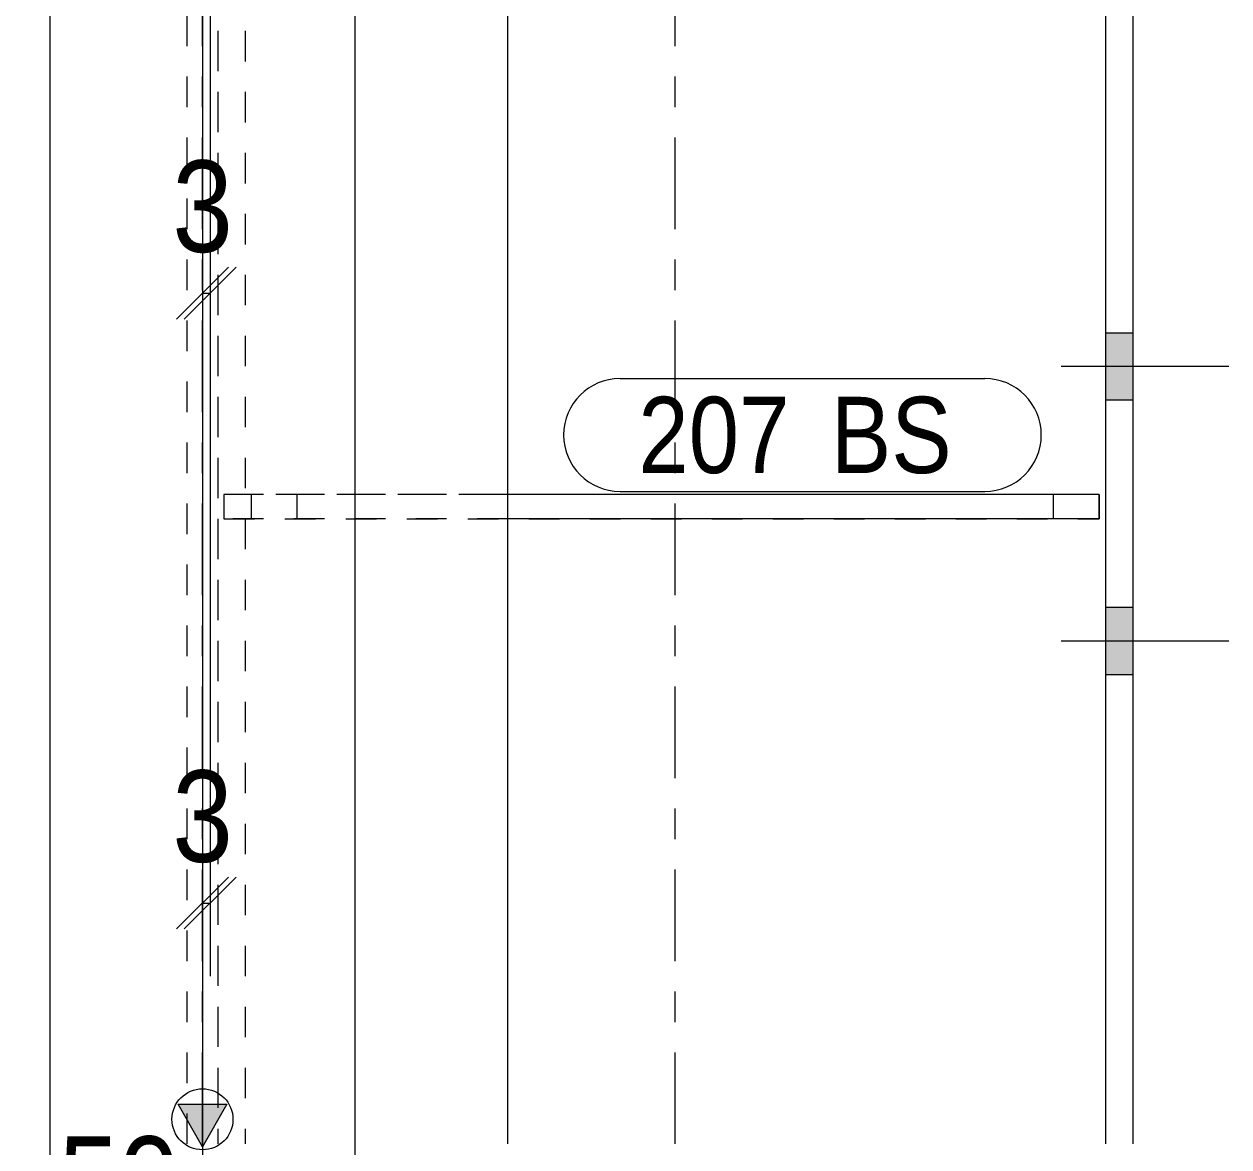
# Model space of a CAD drawing. Header units: millimetres. Extents: x 2 to 579, y 1 to 825.
# Drawn here: x 72.46 to 111.95, y 150.18 to 187 of the extents above; entities that cross this region are included whole.
import ezdxf

# ---------------------------------------------------------------- set-up
doc = ezdxf.new("R2010")
doc.units = ezdxf.units.MM
for name, pattern in [('XKITLINE00', [0]), ('XKITLINE01', [4, 1, -1, 1, -1]), ('XKITLINE03', [6, 3, -1, 1, -1])]:
    doc.linetypes.add(name, pattern=pattern)
for name, color, linetype, lineweight in [('Bolt', 3, 'Continuous', 0), ('Dimensions', 7, 'Continuous', 0), ('Part', 2, 'Continuous', 0), ('PartMark', 7, 'Continuous', 0)]:
    doc.layers.add(name, color=color, linetype=linetype, lineweight=lineweight)
doc.styles.add('ARIAL', font='ARIAL.TTF')

# ---------------------------------------------------------------- blocks, each defined once
blk = doc.blocks.new('*A60')
at = {"layer": 'Bolt'}
for points in [[(108.804, 203.675), (107.904, 203.675), (107.904, 205.875), (108.804, 205.875)], [(108.804, 203.675), (107.904, 203.675), (107.904, 205.875), (108.804, 205.875)], [(108.804, 194.675), (107.904, 194.675), (107.904, 196.875), (108.804, 196.875)], [(108.804, 194.675), (107.904, 194.675), (107.904, 196.875), (108.804, 196.875)], [(108.804, 174.675), (107.904, 174.675), (107.904, 176.875), (108.804, 176.875)], [(108.804, 174.675), (107.904, 174.675), (107.904, 176.875), (108.804, 176.875)], [(108.804, 165.675), (107.904, 165.675), (107.904, 167.875), (108.804, 167.875)], [(108.804, 165.675), (107.904, 165.675), (107.904, 167.875), (108.804, 167.875)]]:
    blk.add_hatch(color=3, dxfattribs=at).paths.add_polyline_path(points, flags=17)
at = {"layer": 'Bolt', "color": 3, "linetype": 'XKITLINE00', "lineweight": 0}
for p, q in [((107.904, 205.875), (108.804, 205.875)), ((107.904, 205.875), (108.804, 205.875)), ((106.454, 204.775), (111.954, 204.775)), ((106.454, 204.775), (111.954, 204.775)), ((107.904, 203.675), (108.804, 203.675)), ((107.904, 203.675), (108.804, 203.675)), ((107.904, 196.875), (108.804, 196.875)), ((107.904, 196.875), (108.804, 196.875)), ((106.454, 195.775), (111.954, 195.775)), ((106.454, 195.775), (111.954, 195.775)), ((107.904, 194.675), (108.804, 194.675)), ((107.904, 194.675), (108.804, 194.675)), ((107.904, 176.875), (108.804, 176.875)), ((107.904, 176.875), (108.804, 176.875)), ((106.454, 175.775), (111.954, 175.775)), ((106.454, 175.775), (111.954, 175.775)), ((107.904, 174.675), (108.804, 174.675)), ((107.904, 174.675), (108.804, 174.675)), ((107.904, 167.875), (108.804, 167.875)), ((107.904, 167.875), (108.804, 167.875)), ((106.454, 166.775), (111.954, 166.775)), ((106.454, 166.775), (111.954, 166.775)), ((107.904, 165.675), (108.804, 165.675)), ((107.904, 165.675), (108.804, 165.675))]:
    blk.add_line(p, q, dxfattribs=at)
blk = doc.blocks.new('*A62')
at = {"layer": 'Part'}
blk.add_hatch(color=2, dxfattribs=at).paths.add_polyline_path([(77.504, 151.584), (79.104, 151.584), (78.304, 150.184)], flags=17)
at = {"layer": 'Part', "color": 2, "linetype": 'XKITLINE00', "lineweight": 0}
for p, q in [((88.304, 667.574), (88.304, 150.275)), ((78.304, 150.184), (77.504, 151.584)), ((77.504, 151.584), (79.104, 151.584)), ((79.104, 151.584), (78.304, 150.184))]:
    blk.add_line(p, q, dxfattribs=at)
at = {"layer": 'Part', "color": 7, "linetype": 'XKITLINE01', "lineweight": 0}
for p, q in [((77.804, 150.275), (77.804, 666.456)), ((78.804, 666.456), (78.804, 150.275))]:
    blk.add_line(p, q, dxfattribs=at)
at = {"layer": 'Part', "color": 7, "linetype": 'XKITLINE03', "lineweight": 0}
blk.add_line((78.304, 150.275), (78.304, 660.1), dxfattribs=at)
at = {"layer": 'Part', "color": 2, "linetype": 'XKITLINE00', "lineweight": 0}
blk.add_circle((78.304, 151.084), 1, dxfattribs=at)
blk = doc.blocks.new('*A82')
at = {"layer": 'Part', "color": 7, "linetype": 'XKITLINE03', "lineweight": 0}
blk.add_line((93.804, 150.275), (93.804, 218.775), dxfattribs=at)
at = {"layer": 'Part', "color": 7, "linetype": 'XKITLINE01', "lineweight": 0}
for p, q in [((78.804, 208.775), (78.804, 150.275)), ((79.704, 208.775), (79.704, 150.275))]:
    blk.add_line(p, q, dxfattribs=at)
at = {"layer": 'Part', "color": 2, "linetype": 'XKITLINE00', "lineweight": 0}
for p, q in [((107.904, 208.775), (107.904, 150.275)), ((108.804, 208.775), (108.804, 150.275))]:
    blk.add_line(p, q, dxfattribs=at)
blk = doc.blocks.new('*A83')
at = {"layer": 'Part', "color": 7, "linetype": 'XKITLINE01', "lineweight": 0}
for p, q in [((88.304, 171.575), (79.004, 171.575)), ((79.004, 171.575), (79.004, 170.775)), ((79.904, 171.575), (79.904, 170.775)), ((81.404, 170.775), (81.404, 171.575)), ((88.304, 171.575), (88.304, 170.775)), ((106.204, 170.775), (106.204, 171.575)), ((88.304, 170.775), (79.004, 170.775))]:
    blk.add_line(p, q, dxfattribs=at)
at = {"layer": 'Part', "color": 2, "linetype": 'XKITLINE00', "lineweight": 0}
for p, q in [((107.704, 171.575), (88.304, 171.575)), ((107.704, 171.575), (107.704, 170.775)), ((107.704, 170.775), (88.304, 170.775))]:
    blk.add_line(p, q, dxfattribs=at)
blk = doc.blocks.new('*A86')
at = {"layer": 'Part', "color": 7, "linetype": 'XKITLINE01', "lineweight": 0}
for p, q in [((107.704, 171.575), (79.004, 171.575)), ((79.004, 171.575), (79.004, 170.775)), ((79.904, 171.575), (79.904, 170.775)), ((81.404, 170.775), (81.404, 171.575)), ((88.304, 171.575), (88.304, 170.775)), ((106.204, 170.775), (106.204, 171.575)), ((107.704, 170.775), (107.704, 171.575)), ((79.004, 170.775), (107.704, 170.775))]:
    blk.add_line(p, q, dxfattribs=at)
blk = doc.blocks.new('*A207')
at = {"layer": 'Dimensions', "color": 7, "linetype": 'XKITLINE00', "lineweight": 0}
for p, q in [((78.304, 549.151), (78.304, 175.775)), ((78.554, 549.151), (78.554, 175.775)), ((79.153, 179.023), (77.456, 177.326)), ((79.403, 179.023), (77.706, 177.326)), ((78.304, 178.175), (78.554, 178.175))]:
    blk.add_line(p, q, dxfattribs=at)
at = {"layer": 'Dimensions', "color": 3}
for p in [(78.304, 178.175), (78.554, 178.175)]:
    blk.add_point(p, dxfattribs=at)
at = {"layer": 'Dimensions', "color": 3, "style": 'ARIAL', "width": 0.85}
blk.add_text('3', height=3, dxfattribs=at).set_placement((77.317, 179.525))
blk = doc.blocks.new('*A215')
at = {"layer": 'PartMark', "color": 7, "linetype": 'XKITLINE00', "lineweight": 0}
for p, q in [((91.993, 175.375), (103.954, 175.375)), ((91.993, 171.675), (103.954, 171.675))]:
    blk.add_line(p, q, dxfattribs=at)
for centre, start, end in [((91.993, 173.525), 90, 270), ((103.954, 173.525), 270, 90)]:
    blk.add_arc(centre, 1.85, start, end, dxfattribs=at)
at = {"layer": 'PartMark', "color": 3, "style": 'ARIAL', "width": 0.85}
for s, p in [('207', (92.593, 172.275)), ('BS', (98.906, 172.275))]:
    blk.add_text(s, height=2.5, dxfattribs=at).set_placement(p)
blk = doc.blocks.new('*A229')
at = {"layer": 'Dimensions', "color": 7, "linetype": 'XKITLINE00', "lineweight": 0}
for p, q in [((73.304, 221.282), (73.304, 143.775)), ((78.304, 221.282), (78.304, 143.775)), ((74.153, 147.023), (72.456, 145.326)), ((79.153, 147.023), (77.456, 145.326)), ((73.304, 146.175), (78.304, 146.175))]:
    blk.add_line(p, q, dxfattribs=at)
at = {"layer": 'Dimensions', "color": 3}
for p in [(73.304, 146.175), (78.304, 146.175)]:
    blk.add_point(p, dxfattribs=at)
at = {"layer": 'Dimensions', "color": 3, "style": 'ARIAL', "width": 0.85}
blk.add_text('50', height=3, dxfattribs=at).set_placement((73.579, 147.525))
blk = doc.blocks.new('*A230')
at = {"layer": 'Dimensions', "color": 7, "linetype": 'XKITLINE00', "lineweight": 0}
for p, q in [((78.304, 221.282), (78.304, 143.325)), ((83.304, 221.282), (83.304, 143.325))]:
    blk.add_line(p, q, dxfattribs=at)
blk = doc.blocks.new('*A231')
at = {"layer": 'Dimensions', "color": 7, "linetype": 'XKITLINE00', "lineweight": 0}
for p, q in [((78.304, 309.151), (78.304, 155.775)), ((78.554, 309.151), (78.554, 155.775)), ((79.153, 159.023), (77.456, 157.326)), ((79.403, 159.023), (77.706, 157.326)), ((78.304, 158.175), (78.554, 158.175))]:
    blk.add_line(p, q, dxfattribs=at)
at = {"layer": 'Dimensions', "color": 3}
for p in [(78.304, 158.175), (78.554, 158.175)]:
    blk.add_point(p, dxfattribs=at)
at = {"layer": 'Dimensions', "color": 3, "style": 'ARIAL', "width": 0.85}
blk.add_text('3', height=3, dxfattribs=at).set_placement((77.317, 159.525))

msp = doc.modelspace()

# ---------------------------------------------------------------- block references
at = {"lineweight": 0}
for name in ['*A207', '*A231', '*A229', '*A230', '*A82', '*A60', '*A215', '*A83', '*A86']:
    msp.add_blockref(name, (0, 0), dxfattribs=at)
at = {"layer": 'Part', "lineweight": 0}
msp.add_blockref('*A62', (0, 0), dxfattribs=at)

doc.saveas('drawing.dxf')
